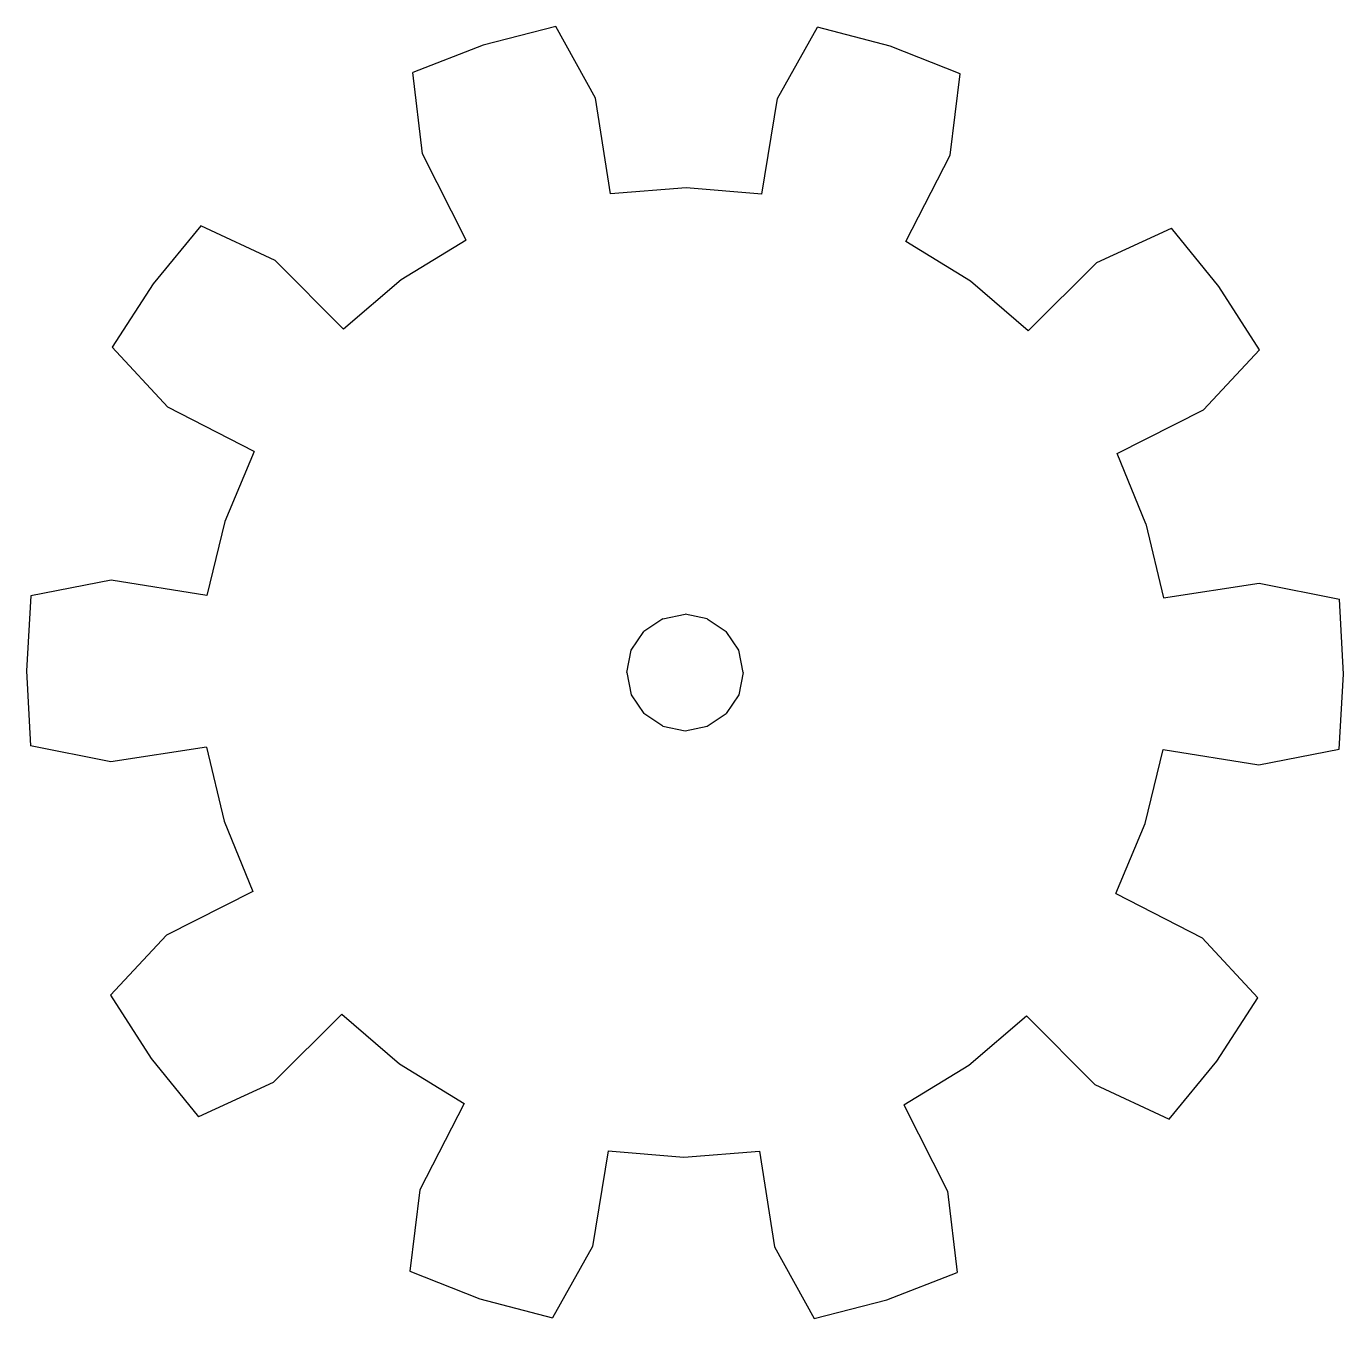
# Model space of a CAD drawing. Extents: x -17 to 17, y -16.7 to 16.7.
import ezdxf

# ---------------------------------------------------------------- set-up
doc = ezdxf.new("R2010")
doc.units = 0
doc.header["$MEASUREMENT"] = 0

msp = doc.modelspace()

# ---------------------------------------------------------------- linework, layer by layer
for p, q in [((-3.333, 16.67, 2.5), (-5.213, 16.181, 2.5)), ((-2.309, 14.821, 2.5), (-3.333, 16.67, 2.5)), ((2.384, 14.809, 2.5), (3.417, 16.653, 2.5)), ((5.294, 16.155, 2.5), (3.417, 16.653, 2.5)), ((-5.213, 16.181, 2.5), (-7.024, 15.481, 2.5)), ((7.102, 15.446, 2.5), (5.294, 16.155, 2.5)), ((-6.776, 13.382, 2.5), (-7.024, 15.481, 2.5)), ((6.843, 13.348, 2.5), (7.102, 15.446, 2.5)), ((-1.924, 12.351, 2.5), (-2.309, 14.821, 2.5)), ((1.986, 12.341, 2.5), (2.384, 14.809, 2.5)), ((-5.647, 11.152, 2.5), (-6.776, 13.382, 2.5)), ((5.703, 11.123, 2.5), (6.843, 13.348, 2.5)), ((0.031, 12.5, 2.5), (-1.924, 12.351, 2.5)), ((1.986, 12.341, 2.5), (0.031, 12.5, 2.5)), ((-12.495, 11.527, 2.5), (-13.728, 10.027, 2.5)), ((-10.58, 10.633, 2.5), (-12.495, 11.527, 2.5)), ((10.633, 10.58, 2.5), (12.553, 11.464, 2.5)), ((13.778, 9.958, 2.5), (12.553, 11.464, 2.5)), ((-5.647, 11.152, 2.5), (-7.322, 10.131, 2.5)), ((7.373, 10.094, 2.5), (5.703, 11.123, 2.5)), ((-8.817, 8.861, 2.5), (-10.58, 10.633, 2.5)), ((8.861, 8.817, 2.5), (10.633, 10.58, 2.5)), ((-13.728, 10.027, 2.5), (-14.782, 8.396, 2.5)), ((-7.322, 10.131, 2.5), (-8.817, 8.861, 2.5)), ((8.861, 8.817, 2.5), (7.373, 10.094, 2.5)), ((14.824, 8.322, 2.5), (13.778, 9.958, 2.5)), ((-13.348, 6.843, 2.5), (-14.782, 8.396, 2.5)), ((13.382, 6.776, 2.5), (14.824, 8.322, 2.5)), ((-11.123, 5.703, 2.5), (-13.348, 6.843, 2.5)), ((11.152, 5.647, 2.5), (13.382, 6.776, 2.5)), ((-11.123, 5.703, 2.5), (-11.878, 3.893, 2.5)), ((11.898, 3.833, 2.5), (11.152, 5.647, 2.5)), ((-11.878, 3.893, 2.5), (-12.341, 1.986, 2.5)), ((11.898, 3.833, 2.5), (12.351, 1.924, 2.5)), ((-14.809, 2.384, 2.5), (-16.884, 1.981, 2.5)), ((-12.341, 1.986, 2.5), (-14.809, 2.384, 2.5)), ((12.351, 1.924, 2.5), (14.821, 2.309, 2.5)), ((14.821, 2.309, 2.5), (16.894, 1.896, 2.5)), ((-16.884, 1.981, 2.5), (-17, 0.043, 2.5)), ((17, -0.043, 2.5), (16.894, 1.896, 2.5)), ((-0.575, 1.387, 2.5), (-1.062, 1.062, 2.5)), ((-0.575, 1.387, 2.5), (0, 1.501, 2.5)), ((0.575, 1.387, 2.5), (0, 1.501, 2.5)), ((0.575, 1.387, 2.5), (1.062, 1.062, 2.5)), ((-1.387, 0.575, 2.5), (-1.062, 1.062, 2.5)), ((1.387, 0.575, 2.5), (1.062, 1.062, 2.5)), ((-1.501, 0, 2.5), (-1.387, 0.575, 2.5)), ((1.501, 0, 2.5), (1.387, 0.575, 2.5)), ((-17, 0.043, 2.5), (-16.894, -1.896, 2.5)), ((-1.501, 0, 2.5), (-1.387, -0.575, 2.5)), ((1.501, 0, 2.5), (1.387, -0.575, 2.5)), ((16.884, -1.981, 2.5), (17, -0.043, 2.5)), ((-1.387, -0.575, 2.5), (-1.062, -1.062, 2.5)), ((1.387, -0.575, 2.5), (1.062, -1.062, 2.5)), ((-0.575, -1.387, 2.5), (-1.062, -1.062, 2.5)), ((0.575, -1.387, 2.5), (1.062, -1.062, 2.5)), ((-0.575, -1.387, 2.5), (0, -1.501, 2.5)), ((0, -1.501, 2.5), (0.575, -1.387, 2.5)), ((-14.821, -2.309, 2.5), (-16.894, -1.896, 2.5)), ((-12.351, -1.924, 2.5), (-14.821, -2.309, 2.5)), ((-12.351, -1.924, 2.5), (-11.898, -3.833, 2.5)), ((11.878, -3.893, 2.5), (12.341, -1.986, 2.5)), ((12.341, -1.986, 2.5), (14.809, -2.384, 2.5)), ((14.809, -2.384, 2.5), (16.884, -1.981, 2.5)), ((-11.898, -3.833, 2.5), (-11.152, -5.647, 2.5)), ((11.123, -5.703, 2.5), (11.878, -3.893, 2.5)), ((-11.152, -5.647, 2.5), (-13.382, -6.776, 2.5)), ((11.123, -5.703, 2.5), (13.348, -6.843, 2.5)), ((-13.382, -6.776, 2.5), (-14.824, -8.322, 2.5)), ((13.348, -6.843, 2.5), (14.782, -8.396, 2.5)), ((-14.824, -8.322, 2.5), (-13.778, -9.958, 2.5)), ((13.728, -10.027, 2.5), (14.782, -8.396, 2.5)), ((-8.861, -8.817, 2.5), (-10.633, -10.58, 2.5)), ((-8.861, -8.817, 2.5), (-7.373, -10.094, 2.5)), ((7.322, -10.131, 2.5), (8.817, -8.861, 2.5)), ((8.817, -8.861, 2.5), (10.58, -10.633, 2.5)), ((-13.778, -9.958, 2.5), (-12.553, -11.464, 2.5)), ((-7.373, -10.094, 2.5), (-5.703, -11.123, 2.5)), ((5.647, -11.152, 2.5), (7.322, -10.131, 2.5)), ((12.495, -11.527, 2.5), (13.728, -10.027, 2.5)), ((-10.633, -10.58, 2.5), (-12.553, -11.464, 2.5)), ((10.58, -10.633, 2.5), (12.495, -11.527, 2.5)), ((-5.703, -11.123, 2.5), (-6.843, -13.348, 2.5)), ((5.647, -11.152, 2.5), (6.776, -13.382, 2.5)), ((-1.986, -12.341, 2.5), (-2.384, -14.809, 2.5)), ((-1.986, -12.341, 2.5), (-0.031, -12.5, 2.5)), ((-0.031, -12.5, 2.5), (1.924, -12.351, 2.5)), ((1.924, -12.351, 2.5), (2.309, -14.821, 2.5)), ((-6.843, -13.348, 2.5), (-7.102, -15.446, 2.5)), ((6.776, -13.382, 2.5), (7.024, -15.481, 2.5)), ((-2.384, -14.809, 2.5), (-3.417, -16.653, 2.5)), ((2.309, -14.821, 2.5), (3.333, -16.67, 2.5)), ((-7.102, -15.446, 2.5), (-5.294, -16.155, 2.5)), ((5.213, -16.181, 2.5), (7.024, -15.481, 2.5)), ((-5.294, -16.155, 2.5), (-3.417, -16.653, 2.5)), ((3.333, -16.67, 2.5), (5.213, -16.181, 2.5))]:
    msp.add_line(p, q)

doc.saveas('drawing.dxf')
